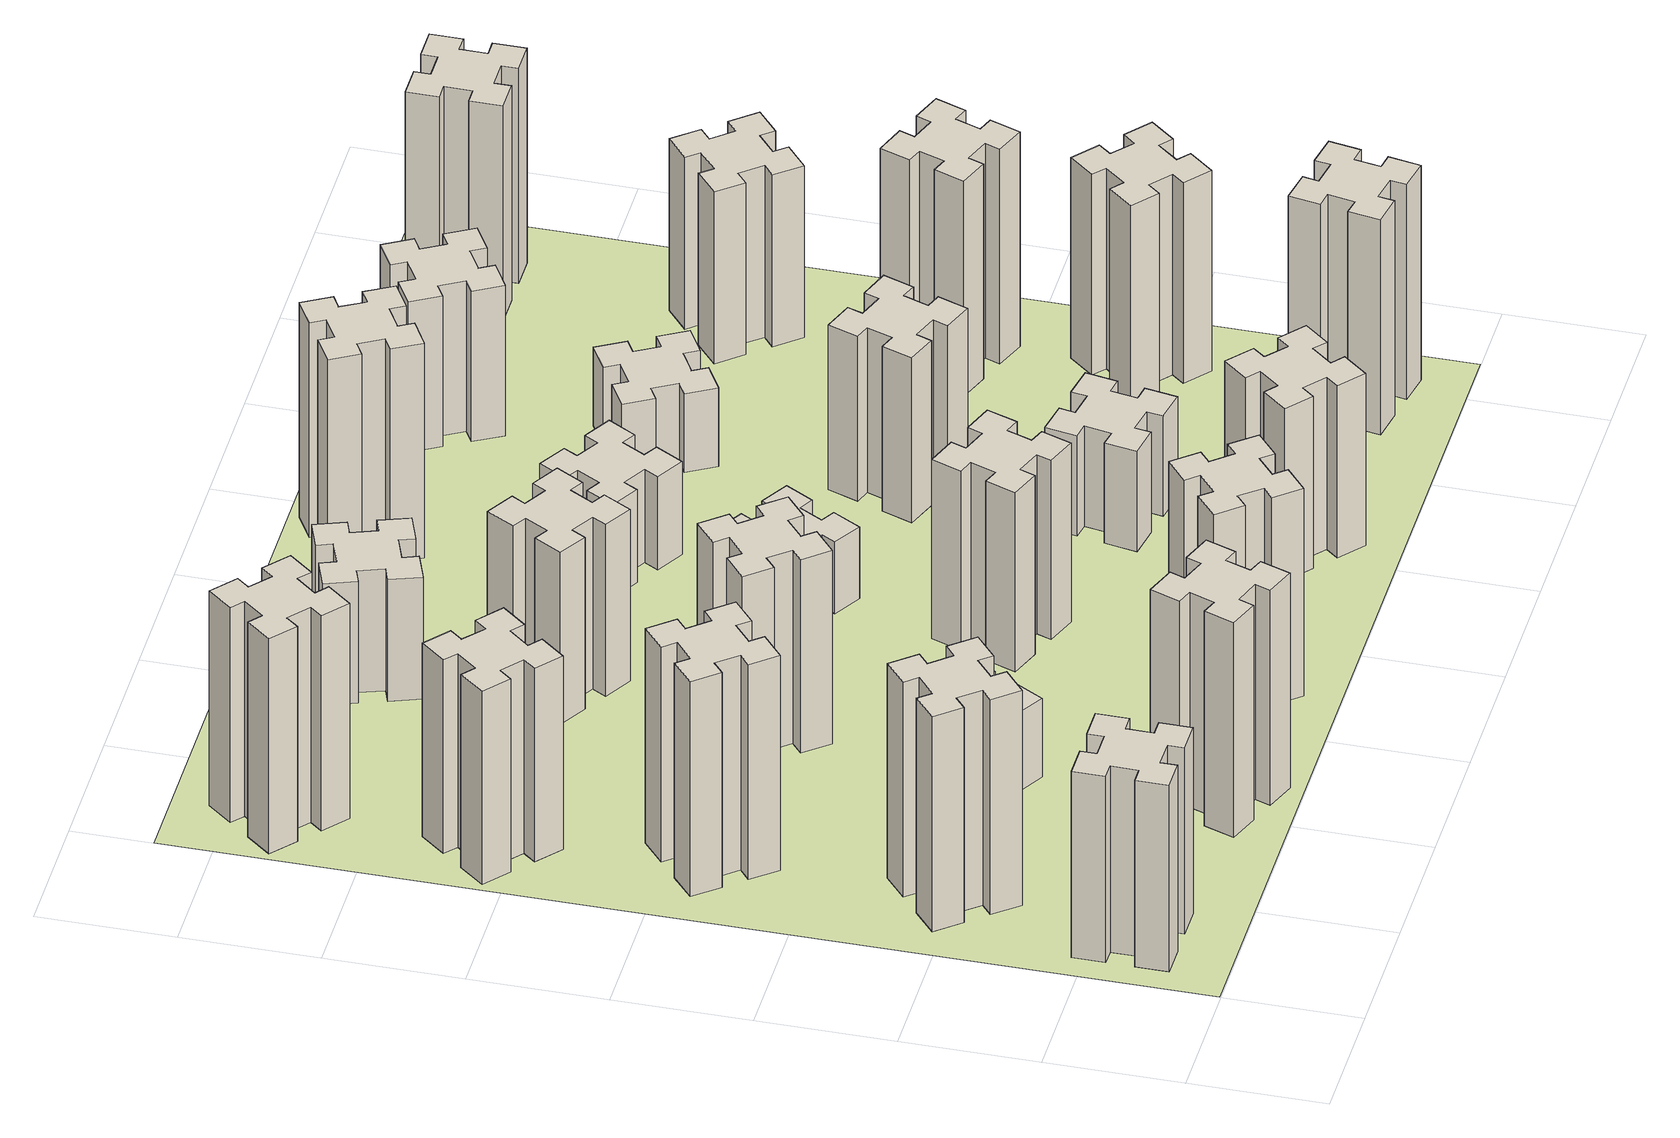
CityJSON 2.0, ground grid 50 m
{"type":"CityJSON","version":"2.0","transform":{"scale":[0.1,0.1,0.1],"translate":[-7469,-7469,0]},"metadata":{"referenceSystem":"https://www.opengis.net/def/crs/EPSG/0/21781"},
"CityObjects":{
"building1":{"type":"Building","attributes":{"class":"1000","function":"1000","usage":"1000","yearOfConstruction":2016,"roofType":"1000","measuredHeight":78,"storeysAboveGround":30,"storeysBelowGround":0},"geometry":[{"type":"Solid","lod":"1","boundaries":[[[[0,1,2,3,4,5,6,7,8,9,10,11,12,13,14,15,16,17,18,19]],[[17,16,20,21]],[[16,15,22,20]],[[15,14,23,22]],[[14,13,24,23]],[[13,12,25,24]],[[12,11,26,25]],[[11,10,27,26]],[[10,9,28,27]],[[9,8,29,28]],[[8,7,30,29]],[[7,6,31,30]],[[6,5,32,31]],[[5,4,33,32]],[[4,3,34,33]],[[3,2,35,34]],[[2,1,36,35]],[[1,0,37,36]],[[0,19,38,37]],[[19,18,39,38]],[[18,17,21,39]],[[24,25,26,27,28,29,30,31,32,33,34,35,36,37,38,39,21,20,22,23]]]]}]},
"building2":{"type":"Building","attributes":{"class":"1000","function":"1000","usage":"1000","yearOfConstruction":2016,"roofType":"1000","measuredHeight":90,"storeysAboveGround":30,"storeysBelowGround":0},"geometry":[{"type":"Solid","lod":"1","boundaries":[[[[40,41,42,43,44,45,46,47,48,49,50,51,52,53,54,55,56,57,58,59]],[[57,56,60,61]],[[56,55,62,60]],[[55,54,63,62]],[[54,53,64,63]],[[53,52,65,64]],[[52,51,66,65]],[[51,50,67,66]],[[50,49,68,67]],[[49,48,69,68]],[[48,47,70,69]],[[47,46,71,70]],[[46,45,72,71]],[[45,44,73,72]],[[44,43,74,73]],[[43,42,75,74]],[[42,41,76,75]],[[41,40,77,76]],[[40,59,78,77]],[[59,58,79,78]],[[58,57,61,79]],[[64,65,66,67,68,69,70,71,72,73,74,75,76,77,78,79,61,60,62,63]]]]}]},
"building3":{"type":"Building","attributes":{"class":"1000","function":"1000","usage":"1000","yearOfConstruction":2016,"roofType":"1000","measuredHeight":90,"storeysAboveGround":30,"storeysBelowGround":0},"geometry":[{"type":"Solid","lod":"1","boundaries":[[[[80,81,82,83,84,85,86,87,88,89,90,91,92,93,94,95,96,97,98,99]],[[97,96,100,101]],[[96,95,102,100]],[[95,94,103,102]],[[94,93,104,103]],[[93,92,105,104]],[[92,91,106,105]],[[91,90,107,106]],[[90,89,108,107]],[[89,88,109,108]],[[88,87,110,109]],[[87,86,111,110]],[[86,85,112,111]],[[85,84,113,112]],[[84,83,114,113]],[[83,82,115,114]],[[82,81,116,115]],[[81,80,117,116]],[[80,99,118,117]],[[99,98,119,118]],[[98,97,101,119]],[[104,105,106,107,108,109,110,111,112,113,114,115,116,117,118,119,101,100,102,103]]]]}]},
"building4":{"type":"Building","attributes":{"class":"1000","function":"1000","usage":"1000","yearOfConstruction":2016,"roofType":"1000","measuredHeight":81,"storeysAboveGround":30,"storeysBelowGround":0},"geometry":[{"type":"Solid","lod":"1","boundaries":[[[[120,121,122,123,124,125,126,127,128,129,130,131,132,133,134,135,136,137,138,139]],[[137,136,140,141]],[[136,135,142,140]],[[135,134,143,142]],[[134,133,144,143]],[[133,132,145,144]],[[132,131,146,145]],[[131,130,147,146]],[[130,129,148,147]],[[129,128,149,148]],[[128,127,150,149]],[[127,126,151,150]],[[126,125,152,151]],[[125,124,153,152]],[[124,123,154,153]],[[123,122,155,154]],[[122,121,156,155]],[[121,120,157,156]],[[120,139,158,157]],[[139,138,159,158]],[[138,137,141,159]],[[144,145,146,147,148,149,150,151,152,153,154,155,156,157,158,159,141,140,142,143]]]]}]},
"building5":{"type":"Building","attributes":{"class":"1000","function":"1000","usage":"1000","yearOfConstruction":2016,"roofType":"1000","measuredHeight":90,"storeysAboveGround":30,"storeysBelowGround":0},"geometry":[{"type":"Solid","lod":"1","boundaries":[[[[160,161,162,163,164,165,166,167,168,169,170,171,172,173,174,175,176,177,178,179]],[[177,176,180,181]],[[176,175,182,180]],[[175,174,183,182]],[[174,173,184,183]],[[173,172,185,184]],[[172,171,186,185]],[[171,170,187,186]],[[170,169,188,187]],[[169,168,189,188]],[[168,167,190,189]],[[167,166,191,190]],[[166,165,192,191]],[[165,164,193,192]],[[164,163,194,193]],[[163,162,195,194]],[[162,161,196,195]],[[161,160,197,196]],[[160,179,198,197]],[[179,178,199,198]],[[178,177,181,199]],[[184,185,186,187,188,189,190,191,192,193,194,195,196,197,198,199,181,180,182,183]]]]}]},
"building6":{"type":"Building","attributes":{"class":"1000","function":"1000","usage":"1000","yearOfConstruction":2016,"roofType":"1000","measuredHeight":90,"storeysAboveGround":30,"storeysBelowGround":0},"geometry":[{"type":"Solid","lod":"1","boundaries":[[[[200,201,202,203,204,205,206,207,208,209,210,211,212,213,214,215,216,217,218,219]],[[217,216,220,221]],[[216,215,222,220]],[[215,214,223,222]],[[214,213,224,223]],[[213,212,225,224]],[[212,211,226,225]],[[211,210,227,226]],[[210,209,228,227]],[[209,208,229,228]],[[208,207,230,229]],[[207,206,231,230]],[[206,205,232,231]],[[205,204,233,232]],[[204,203,234,233]],[[203,202,235,234]],[[202,201,236,235]],[[201,200,237,236]],[[200,219,238,237]],[[219,218,239,238]],[[218,217,221,239]],[[224,225,226,227,228,229,230,231,232,233,234,235,236,237,238,239,221,220,222,223]]]]}]},
"building7":{"type":"Building","attributes":{"class":"1000","function":"1000","usage":"1000","yearOfConstruction":2016,"roofType":"1000","measuredHeight":33,"storeysAboveGround":30,"storeysBelowGround":0},"geometry":[{"type":"Solid","lod":"1","boundaries":[[[[240,241,242,243,244,245,246,247,248,249,250,251,252,253,254,255,256,257,258,259]],[[257,256,260,261]],[[256,255,262,260]],[[255,254,263,262]],[[254,253,264,263]],[[253,252,265,264]],[[252,251,266,265]],[[251,250,267,266]],[[250,249,268,267]],[[249,248,269,268]],[[248,247,270,269]],[[247,246,271,270]],[[246,245,272,271]],[[245,244,273,272]],[[244,243,274,273]],[[243,242,275,274]],[[242,241,276,275]],[[241,240,277,276]],[[240,259,278,277]],[[259,258,279,278]],[[258,257,261,279]],[[264,265,266,267,268,269,270,271,272,273,274,275,276,277,278,279,261,260,262,263]]]]}]},
"building8":{"type":"Building","attributes":{"class":"1000","function":"1000","usage":"1000","yearOfConstruction":2016,"roofType":"1000","measuredHeight":81,"storeysAboveGround":30,"storeysBelowGround":0},"geometry":[{"type":"Solid","lod":"1","boundaries":[[[[280,281,282,283,284,285,286,287,288,289,290,291,292,293,294,295,296,297,298,299]],[[297,296,300,301]],[[296,295,302,300]],[[295,294,303,302]],[[294,293,304,303]],[[293,292,305,304]],[[292,291,306,305]],[[291,290,307,306]],[[290,289,308,307]],[[289,288,309,308]],[[288,287,310,309]],[[287,286,311,310]],[[286,285,312,311]],[[285,284,313,312]],[[284,283,314,313]],[[283,282,315,314]],[[282,281,316,315]],[[281,280,317,316]],[[280,299,318,317]],[[299,298,319,318]],[[298,297,301,319]],[[304,305,306,307,308,309,310,311,312,313,314,315,316,317,318,319,301,300,302,303]]]]}]},
"building9":{"type":"Building","attributes":{"class":"1000","function":"1000","usage":"1000","yearOfConstruction":2016,"roofType":"1000","measuredHeight":87,"storeysAboveGround":30,"storeysBelowGround":0},"geometry":[{"type":"Solid","lod":"1","boundaries":[[[[320,321,322,323,324,325,326,327,328,329,330,331,332,333,334,335,336,337,338,339]],[[337,336,340,341]],[[336,335,342,340]],[[335,334,343,342]],[[334,333,344,343]],[[333,332,345,344]],[[332,331,346,345]],[[331,330,347,346]],[[330,329,348,347]],[[329,328,349,348]],[[328,327,350,349]],[[327,326,351,350]],[[326,325,352,351]],[[325,324,353,352]],[[324,323,354,353]],[[323,322,355,354]],[[322,321,356,355]],[[321,320,357,356]],[[320,339,358,357]],[[339,338,359,358]],[[338,337,341,359]],[[344,345,346,347,348,349,350,351,352,353,354,355,356,357,358,359,341,340,342,343]]]]}]},
"building10":{"type":"Building","attributes":{"class":"1000","function":"1000","usage":"1000","yearOfConstruction":2016,"roofType":"1000","measuredHeight":72,"storeysAboveGround":30,"storeysBelowGround":0},"geometry":[{"type":"Solid","lod":"1","boundaries":[[[[360,361,362,363,364,365,366,367,368,369,370,371,372,373,374,375,376,377,378,379]],[[377,376,380,381]],[[376,375,382,380]],[[375,374,383,382]],[[374,373,384,383]],[[373,372,385,384]],[[372,371,386,385]],[[371,370,387,386]],[[370,369,388,387]],[[369,368,389,388]],[[368,367,390,389]],[[367,366,391,390]],[[366,365,392,391]],[[365,364,393,392]],[[364,363,394,393]],[[363,362,395,394]],[[362,361,396,395]],[[361,360,397,396]],[[360,379,398,397]],[[379,378,399,398]],[[378,377,381,399]],[[384,385,386,387,388,389,390,391,392,393,394,395,396,397,398,399,381,380,382,383]]]]}]},
"building11":{"type":"Building","attributes":{"class":"1000","function":"1000","usage":"1000","yearOfConstruction":2016,"roofType":"1000","measuredHeight":51,"storeysAboveGround":30,"storeysBelowGround":0},"geometry":[{"type":"Solid","lod":"1","boundaries":[[[[400,401,402,403,404,405,406,407,408,409,410,411,412,413,414,415,416,417,418,419]],[[417,416,420,421]],[[416,415,422,420]],[[415,414,423,422]],[[414,413,424,423]],[[413,412,425,424]],[[412,411,426,425]],[[411,410,427,426]],[[410,409,428,427]],[[409,408,429,428]],[[408,407,430,429]],[[407,406,431,430]],[[406,405,432,431]],[[405,404,433,432]],[[404,403,434,433]],[[403,402,435,434]],[[402,401,436,435]],[[401,400,437,436]],[[400,419,438,437]],[[419,418,439,438]],[[418,417,421,439]],[[424,425,426,427,428,429,430,431,432,433,434,435,436,437,438,439,421,420,422,423]]]]}]},
"building12":{"type":"Building","attributes":{"class":"1000","function":"1000","usage":"1000","yearOfConstruction":2016,"roofType":"1000","measuredHeight":75,"storeysAboveGround":30,"storeysBelowGround":0},"geometry":[{"type":"Solid","lod":"1","boundaries":[[[[440,441,442,443,444,445,446,447,448,449,450,451,452,453,454,455,456,457,458,459]],[[457,456,460,461]],[[456,455,462,460]],[[455,454,463,462]],[[454,453,464,463]],[[453,452,465,464]],[[452,451,466,465]],[[451,450,467,466]],[[450,449,468,467]],[[449,448,469,468]],[[448,447,470,469]],[[447,446,471,470]],[[446,445,472,471]],[[445,444,473,472]],[[444,443,474,473]],[[443,442,475,474]],[[442,441,476,475]],[[441,440,477,476]],[[440,459,478,477]],[[459,458,479,478]],[[458,457,461,479]],[[464,465,466,467,468,469,470,471,472,473,474,475,476,477,478,479,461,460,462,463]]]]}]},
"building13":{"type":"Building","attributes":{"class":"1000","function":"1000","usage":"1000","yearOfConstruction":2016,"roofType":"1000","measuredHeight":30,"storeysAboveGround":30,"storeysBelowGround":0},"geometry":[{"type":"Solid","lod":"1","boundaries":[[[[480,481,482,483,484,485,486,487,488,489,490,491,492,493,494,495,496,497,498,499]],[[497,496,500,501]],[[496,495,502,500]],[[495,494,503,502]],[[494,493,504,503]],[[493,492,505,504]],[[492,491,506,505]],[[491,490,507,506]],[[490,489,508,507]],[[489,488,509,508]],[[488,487,510,509]],[[487,486,511,510]],[[486,485,512,511]],[[485,484,513,512]],[[484,483,514,513]],[[483,482,515,514]],[[482,481,516,515]],[[481,480,517,516]],[[480,499,518,517]],[[499,498,519,518]],[[498,497,501,519]],[[504,505,506,507,508,509,510,511,512,513,514,515,516,517,518,519,501,500,502,503]]]]}]},
"building14":{"type":"Building","attributes":{"class":"1000","function":"1000","usage":"1000","yearOfConstruction":2016,"roofType":"1000","measuredHeight":72,"storeysAboveGround":30,"storeysBelowGround":0},"geometry":[{"type":"Solid","lod":"1","boundaries":[[[[520,521,522,523,524,525,526,527,528,529,530,531,532,533,534,535,536,537,538,539]],[[537,536,540,541]],[[536,535,542,540]],[[535,534,543,542]],[[534,533,544,543]],[[533,532,545,544]],[[532,531,546,545]],[[531,530,547,546]],[[530,529,548,547]],[[529,528,549,548]],[[528,527,550,549]],[[527,526,551,550]],[[526,525,552,551]],[[525,524,553,552]],[[524,523,554,553]],[[523,522,555,554]],[[522,521,556,555]],[[521,520,557,556]],[[520,539,558,557]],[[539,538,559,558]],[[538,537,541,559]],[[544,545,546,547,548,549,550,551,552,553,554,555,556,557,558,559,541,540,542,543]]]]}]},
"building15":{"type":"Building","attributes":{"class":"1000","function":"1000","usage":"1000","yearOfConstruction":2016,"roofType":"1000","measuredHeight":39,"storeysAboveGround":30,"storeysBelowGround":0},"geometry":[{"type":"Solid","lod":"1","boundaries":[[[[560,561,562,563,564,565,566,567,568,569,570,571,572,573,574,575,576,577,578,579]],[[577,576,580,581]],[[576,575,582,580]],[[575,574,583,582]],[[574,573,584,583]],[[573,572,585,584]],[[572,571,586,585]],[[571,570,587,586]],[[570,569,588,587]],[[569,568,589,588]],[[568,567,590,589]],[[567,566,591,590]],[[566,565,592,591]],[[565,564,593,592]],[[564,563,594,593]],[[563,562,595,594]],[[562,561,596,595]],[[561,560,597,596]],[[560,579,598,597]],[[579,578,599,598]],[[578,577,581,599]],[[584,585,586,587,588,589,590,591,592,593,594,595,596,597,598,599,581,580,582,583]]]]}]},
"building16":{"type":"Building","attributes":{"class":"1000","function":"1000","usage":"1000","yearOfConstruction":2016,"roofType":"1000","measuredHeight":90,"storeysAboveGround":30,"storeysBelowGround":0},"geometry":[{"type":"Solid","lod":"1","boundaries":[[[[600,601,602,603,604,605,606,607,608,609,610,611,612,613,614,615,616,617,618,619]],[[617,616,620,621]],[[616,615,622,620]],[[615,614,623,622]],[[614,613,624,623]],[[613,612,625,624]],[[612,611,626,625]],[[611,610,627,626]],[[610,609,628,627]],[[609,608,629,628]],[[608,607,630,629]],[[607,606,631,630]],[[606,605,632,631]],[[605,604,633,632]],[[604,603,634,633]],[[603,602,635,634]],[[602,601,636,635]],[[601,600,637,636]],[[600,619,638,637]],[[619,618,639,638]],[[618,617,621,639]],[[624,625,626,627,628,629,630,631,632,633,634,635,636,637,638,639,621,620,622,623]]]]}]},
"building17":{"type":"Building","attributes":{"class":"1000","function":"1000","usage":"1000","yearOfConstruction":2016,"roofType":"1000","measuredHeight":42,"storeysAboveGround":30,"storeysBelowGround":0},"geometry":[{"type":"Solid","lod":"1","boundaries":[[[[640,641,642,643,644,645,646,647,648,649,650,651,652,653,654,655,656,657,658,659]],[[657,656,660,661]],[[656,655,662,660]],[[655,654,663,662]],[[654,653,664,663]],[[653,652,665,664]],[[652,651,666,665]],[[651,650,667,666]],[[650,649,668,667]],[[649,648,669,668]],[[648,647,670,669]],[[647,646,671,670]],[[646,645,672,671]],[[645,644,673,672]],[[644,643,674,673]],[[643,642,675,674]],[[642,641,676,675]],[[641,640,677,676]],[[640,659,678,677]],[[659,658,679,678]],[[658,657,661,679]],[[664,665,666,667,668,669,670,671,672,673,674,675,676,677,678,679,661,660,662,663]]]]}]},
"building18":{"type":"Building","attributes":{"class":"1000","function":"1000","usage":"1000","yearOfConstruction":2016,"roofType":"1000","measuredHeight":69,"storeysAboveGround":30,"storeysBelowGround":0},"geometry":[{"type":"Solid","lod":"1","boundaries":[[[[680,681,682,683,684,685,686,687,688,689,690,691,692,693,694,695,696,697,698,699]],[[697,696,700,701]],[[696,695,702,700]],[[695,694,703,702]],[[694,693,704,703]],[[693,692,705,704]],[[692,691,706,705]],[[691,690,707,706]],[[690,689,708,707]],[[689,688,709,708]],[[688,687,710,709]],[[687,686,711,710]],[[686,685,712,711]],[[685,684,713,712]],[[684,683,714,713]],[[683,682,715,714]],[[682,681,716,715]],[[681,680,717,716]],[[680,699,718,717]],[[699,698,719,718]],[[698,697,701,719]],[[704,705,706,707,708,709,710,711,712,713,714,715,716,717,718,719,701,700,702,703]]]]}]},
"building19":{"type":"Building","attributes":{"class":"1000","function":"1000","usage":"1000","yearOfConstruction":2016,"roofType":"1000","measuredHeight":33,"storeysAboveGround":30,"storeysBelowGround":0},"geometry":[{"type":"Solid","lod":"1","boundaries":[[[[720,721,722,723,724,725,726,727,728,729,730,731,732,733,734,735,736,737,738,739]],[[737,736,740,741]],[[736,735,742,740]],[[735,734,743,742]],[[734,733,744,743]],[[733,732,745,744]],[[732,731,746,745]],[[731,730,747,746]],[[730,729,748,747]],[[729,728,749,748]],[[728,727,750,749]],[[727,726,751,750]],[[726,725,752,751]],[[725,724,753,752]],[[724,723,754,753]],[[723,722,755,754]],[[722,721,756,755]],[[721,720,757,756]],[[720,739,758,757]],[[739,738,759,758]],[[738,737,741,759]],[[744,745,746,747,748,749,750,751,752,753,754,755,756,757,758,759,741,740,742,743]]]]}]},
"building20":{"type":"Building","attributes":{"class":"1000","function":"1000","usage":"1000","yearOfConstruction":2016,"roofType":"1000","measuredHeight":90,"storeysAboveGround":30,"storeysBelowGround":0},"geometry":[{"type":"Solid","lod":"1","boundaries":[[[[760,761,762,763,764,765,766,767,768,769,770,771,772,773,774,775,776,777,778,779]],[[777,776,780,781]],[[776,775,782,780]],[[775,774,783,782]],[[774,773,784,783]],[[773,772,785,784]],[[772,771,786,785]],[[771,770,787,786]],[[770,769,788,787]],[[769,768,789,788]],[[768,767,790,789]],[[767,766,791,790]],[[766,765,792,791]],[[765,764,793,792]],[[764,763,794,793]],[[763,762,795,794]],[[762,761,796,795]],[[761,760,797,796]],[[760,779,798,797]],[[779,778,799,798]],[[778,777,781,799]],[[784,785,786,787,788,789,790,791,792,793,794,795,796,797,798,799,781,780,782,783]]]]}]},
"building21":{"type":"Building","attributes":{"class":"1000","function":"1000","usage":"1000","yearOfConstruction":2016,"roofType":"1000","measuredHeight":63,"storeysAboveGround":30,"storeysBelowGround":0},"geometry":[{"type":"Solid","lod":"1","boundaries":[[[[800,801,802,803,804,805,806,807,808,809,810,811,812,813,814,815,816,817,818,819]],[[817,816,820,821]],[[816,815,822,820]],[[815,814,823,822]],[[814,813,824,823]],[[813,812,825,824]],[[812,811,826,825]],[[811,810,827,826]],[[810,809,828,827]],[[809,808,829,828]],[[808,807,830,829]],[[807,806,831,830]],[[806,805,832,831]],[[805,804,833,832]],[[804,803,834,833]],[[803,802,835,834]],[[802,801,836,835]],[[801,800,837,836]],[[800,819,838,837]],[[819,818,839,838]],[[818,817,821,839]],[[824,825,826,827,828,829,830,831,832,833,834,835,836,837,838,839,821,820,822,823]]]]}]},
"building22":{"type":"Building","attributes":{"class":"1000","function":"1000","usage":"1000","yearOfConstruction":2016,"roofType":"1000","measuredHeight":84,"storeysAboveGround":30,"storeysBelowGround":0},"geometry":[{"type":"Solid","lod":"1","boundaries":[[[[840,841,842,843,844,845,846,847,848,849,850,851,852,853,854,855,856,857,858,859]],[[857,856,860,861]],[[856,855,862,860]],[[855,854,863,862]],[[854,853,864,863]],[[853,852,865,864]],[[852,851,866,865]],[[851,850,867,866]],[[850,849,868,867]],[[849,848,869,868]],[[848,847,870,869]],[[847,846,871,870]],[[846,845,872,871]],[[845,844,873,872]],[[844,843,874,873]],[[843,842,875,874]],[[842,841,876,875]],[[841,840,877,876]],[[840,859,878,877]],[[859,858,879,878]],[[858,857,861,879]],[[864,865,866,867,868,869,870,871,872,873,874,875,876,877,878,879,861,860,862,863]]]]}]},
"building23":{"type":"Building","attributes":{"class":"1000","function":"1000","usage":"1000","yearOfConstruction":2016,"roofType":"1000","measuredHeight":90,"storeysAboveGround":30,"storeysBelowGround":0},"geometry":[{"type":"Solid","lod":"1","boundaries":[[[[880,881,882,883,884,885,886,887,888,889,890,891,892,893,894,895,896,897,898,899]],[[897,896,900,901]],[[896,895,902,900]],[[895,894,903,902]],[[894,893,904,903]],[[893,892,905,904]],[[892,891,906,905]],[[891,890,907,906]],[[890,889,908,907]],[[889,888,909,908]],[[888,887,910,909]],[[887,886,911,910]],[[886,885,912,911]],[[885,884,913,912]],[[884,883,914,913]],[[883,882,915,914]],[[882,881,916,915]],[[881,880,917,916]],[[880,899,918,917]],[[899,898,919,918]],[[898,897,901,919]],[[904,905,906,907,908,909,910,911,912,913,914,915,916,917,918,919,901,900,902,903]]]]}]},
"building24":{"type":"Building","attributes":{"class":"1000","function":"1000","usage":"1000","yearOfConstruction":2016,"roofType":"1000","measuredHeight":72,"storeysAboveGround":30,"storeysBelowGround":0},"geometry":[{"type":"Solid","lod":"1","boundaries":[[[[920,921,922,923,924,925,926,927,928,929,930,931,932,933,934,935,936,937,938,939]],[[937,936,940,941]],[[936,935,942,940]],[[935,934,943,942]],[[934,933,944,943]],[[933,932,945,944]],[[932,931,946,945]],[[931,930,947,946]],[[930,929,948,947]],[[929,928,949,948]],[[928,927,950,949]],[[927,926,951,950]],[[926,925,952,951]],[[925,924,953,952]],[[924,923,954,953]],[[923,922,955,954]],[[922,921,956,955]],[[921,920,957,956]],[[920,939,958,957]],[[939,938,959,958]],[[938,937,941,959]],[[944,945,946,947,948,949,950,951,952,953,954,955,956,957,958,959,941,940,942,943]]]]}]},
"building25":{"type":"Building","attributes":{"class":"1000","function":"1000","usage":"1000","yearOfConstruction":2016,"roofType":"1000","measuredHeight":90,"storeysAboveGround":30,"storeysBelowGround":0},"geometry":[{"type":"Solid","lod":"1","boundaries":[[[[960,961,962,963,964,965,966,967,968,969,970,971,972,973,974,975,976,977,978,979]],[[977,976,980,981]],[[976,975,982,980]],[[975,974,983,982]],[[974,973,984,983]],[[973,972,985,984]],[[972,971,986,985]],[[971,970,987,986]],[[970,969,988,987]],[[969,968,989,988]],[[968,967,990,989]],[[967,966,991,990]],[[966,965,992,991]],[[965,964,993,992]],[[964,963,994,993]],[[963,962,995,994]],[[962,961,996,995]],[[961,960,997,996]],[[960,979,998,997]],[[979,978,999,998]],[[978,977,981,999]],[[984,985,986,987,988,989,990,991,992,993,994,995,996,997,998,999,981,980,982,983]]]]}]},
"landuse1":{"type":"LandUse","attributes":{"name":"plot1","function":"1010"},"geometry":[{"type":"MultiSurface","lod":"1","boundaries":[[[1000,1001,1002,1003]]]}]}
},
"vertices":[
[165,425,0],[165,325,0],[105,325,0],[105,205,0],[225,205,0],[225,265,0],[325,265,0],[325,205,0],[445,205,0],[445,325,0],[385,325,0],[385,425,0],[445,425,0],[445,545,0],[325,545,0],[325,485,0],[225,485,0],[225,545,0],[105,545,0],[105,425,0],[225,485,780],[225,545,780],[325,485,780],[325,545,780],[445,545,780],[445,425,780],[385,425,780],[385,325,780],[445,325,780],[445,205,780],[325,205,780],[325,265,780],[225,265,780],[225,205,780],[105,205,780],[105,325,780],[165,325,780],[165,425,780],[105,425,780],[105,545,780],
[492,1048,0],[427,1124,0],[473,1163,0],[396,1255,0],[304,1178,0],[343,1132,0],[266,1067,0],[228,1113,0],[136,1036,0],[213,944,0],[259,983,0],[323,906,0],[277,868,0],[354,776,0],[446,853,0],[408,899,0],[484,963,0],[523,917,0],[615,994,0],[538,1086,0],[484,963,900],[523,917,900],[408,899,900],[446,853,900],[354,776,900],[277,868,900],[323,906,900],[259,983,900],[213,944,900],[136,1036,900],[228,1113,900],[266,1067,900],[343,1132,900],[304,1178,900],[396,1255,900],[473,1163,900],[427,1124,900],[492,1048,900],[538,1086,900],[615,994,900],
[492,1888,0],[427,1964,0],[473,2003,0],[396,2095,0],[304,2018,0],[343,1972,0],[266,1907,0],[228,1953,0],[136,1876,0],[213,1784,0],[259,1823,0],[323,1746,0],[277,1708,0],[354,1616,0],[446,1693,0],[408,1739,0],[484,1803,0],[523,1757,0],[615,1834,0],[538,1926,0],[484,1803,900],[523,1757,900],[408,1739,900],[446,1693,900],[354,1616,900],[277,1708,900],[323,1746,900],[259,1823,900],[213,1784,900],[136,1876,900],[228,1953,900],[266,1907,900],[343,1972,900],[304,2018,900],[396,2095,900],[473,2003,900],[427,1964,900],[492,1888,900],[538,1926,900],[615,1834,900],
[384,2647,0],[308,2712,0],[346,2758,0],[254,2835,0],[177,2743,0],[223,2704,0],[159,2628,0],[113,2666,0],[36,2574,0],[128,2497,0],[166,2543,0],[243,2479,0],[204,2433,0],[296,2356,0],[373,2448,0],[327,2486,0],[392,2563,0],[438,2524,0],[515,2616,0],[423,2693,0],[392,2563,810],[438,2524,810],[327,2486,810],[373,2448,810],[296,2356,810],[204,2433,810],[243,2479,810],[166,2543,810],[128,2497,810],[36,2574,810],[113,2666,810],[159,2628,810],[223,2704,810],[177,2743,810],[254,2835,810],[346,2758,810],[308,2712,810],[384,2647,810],[423,2693,810],[515,2616,810],
[1029,360,0],[995,266,0],[939,287,0],[897,174,0],[1010,133,0],[1031,189,0],[1125,155,0],[1104,99,0],[1217,57,0],[1258,170,0],[1202,191,0],[1236,285,0],[1292,264,0],[1333,377,0],[1220,418,0],[1200,362,0],[1106,396,0],[1127,452,0],[1014,493,0],[973,380,0],[1106,396,900],[1127,452,900],[1200,362,900],[1220,418,900],[1333,377,900],[1292,264,900],[1236,285,900],[1202,191,900],[1258,170,900],[1217,57,900],[1104,99,900],[1125,155,900],[1031,189,900],[1010,133,900],[897,174,900],[939,287,900],[995,266,900],[1029,360,900],[973,380,900],[1014,493,900],
[384,3387,0],[308,3452,0],[346,3498,0],[254,3575,0],[177,3483,0],[223,3444,0],[159,3368,0],[113,3406,0],[36,3314,0],[128,3237,0],[166,3283,0],[243,3219,0],[204,3173,0],[296,3096,0],[373,3188,0],[327,3226,0],[392,3303,0],[438,3264,0],[515,3356,0],[423,3433,0],[392,3303,900],[438,3264,900],[327,3226,900],[373,3188,900],[296,3096,900],[204,3173,900],[243,3219,900],[166,3283,900],[128,3237,900],[36,3314,900],[113,3406,900],[159,3368,900],[223,3444,900],[177,3483,900],[254,3575,900],[346,3498,900],[308,3452,900],[384,3387,900],[423,3433,900],[515,3356,900],
[1086,1017,0],[1136,1104,0],[1188,1074,0],[1248,1178,0],[1144,1238,0],[1114,1186,0],[1027,1236,0],[1057,1288,0],[953,1348,0],[893,1244,0],[945,1214,0],[895,1127,0],[843,1157,0],[783,1053,0],[887,993,0],[917,1045,0],[1004,995,0],[974,943,0],[1078,883,0],[1138,987,0],[1004,995,330],[974,943,330],[917,1045,330],[887,993,330],[783,1053,330],[843,1157,330],[895,1127,330],[945,1214,330],[893,1244,330],[953,1348,330],[1057,1288,330],[1027,1236,330],[1114,1186,330],[1144,1238,330],[1248,1178,330],[1188,1074,330],[1136,1104,330],[1086,1017,330],[1138,987,330],[1078,883,330],
[1083,1972,0],[1006,1907,0],[968,1953,0],[876,1876,0],[953,1784,0],[999,1823,0],[1063,1746,0],[1017,1708,0],[1094,1616,0],[1186,1693,0],[1148,1739,0],[1224,1803,0],[1263,1757,0],[1355,1834,0],[1278,1926,0],[1232,1888,0],[1167,1964,0],[1213,2003,0],[1136,2095,0],[1044,2018,0],[1167,1964,810],[1213,2003,810],[1232,1888,810],[1278,1926,810],[1355,1834,810],[1263,1757,810],[1224,1803,810],[1148,1739,810],[1186,1693,810],[1094,1616,810],[1017,1708,810],[1063,1746,810],[999,1823,810],[953,1784,810],[876,1876,810],[968,1953,810],[1006,1907,810],[1083,1972,810],[1044,2018,810],[1136,2095,810],
[1639,343,0],[1703,266,0],[1657,228,0],[1734,136,0],[1826,213,0],[1788,259,0],[1864,323,0],[1903,277,0],[1995,354,0],[1918,446,0],[1872,408,0],[1807,484,0],[1853,523,0],[1776,615,0],[1684,538,0],[1723,492,0],[1646,427,0],[1608,473,0],[1516,396,0],[1593,304,0],[1646,427,870],[1608,473,870],[1723,492,870],[1684,538,870],[1776,615,870],[1853,523,870],[1807,484,870],[1872,408,870],[1918,446,870],[1995,354,870],[1903,277,870],[1864,323,870],[1788,259,870],[1826,213,870],[1734,136,870],[1657,228,870],[1703,266,870],[1639,343,870],[1593,304,870],[1516,396,870],
[1117,2525,0],[1204,2475,0],[1174,2423,0],[1278,2363,0],[1338,2467,0],[1286,2497,0],[1336,2584,0],[1388,2554,0],[1448,2658,0],[1344,2718,0],[1314,2666,0],[1227,2716,0],[1257,2768,0],[1153,2828,0],[1093,2724,0],[1145,2694,0],[1095,2607,0],[1043,2637,0],[983,2533,0],[1087,2473,0],[1095,2607,720],[1043,2637,720],[1145,2694,720],[1093,2724,720],[1153,2828,720],[1257,2768,720],[1227,2716,720],[1314,2666,720],[1344,2718,720],[1448,2658,720],[1388,2554,720],[1336,2584,720],[1286,2497,720],[1338,2467,720],[1278,2363,720],[1174,2423,720],[1204,2475,720],[1117,2525,720],[1087,2473,720],[983,2533,720],
[1125,3356,0],[1031,3322,0],[1010,3378,0],[897,3337,0],[939,3224,0],[995,3245,0],[1029,3151,0],[973,3130,0],[1014,3017,0],[1127,3059,0],[1106,3115,0],[1200,3149,0],[1220,3093,0],[1333,3134,0],[1292,3247,0],[1236,3226,0],[1202,3320,0],[1258,3340,0],[1217,3453,0],[1104,3412,0],[1202,3320,510],[1258,3340,510],[1236,3226,510],[1292,3247,510],[1333,3134,510],[1220,3093,510],[1200,3149,510],[1106,3115,510],[1127,3059,510],[1014,3017,510],[973,3130,510],[1029,3151,510],[995,3245,510],[939,3224,510],[897,3337,510],[1010,3378,510],[1031,3322,510],[1125,3356,510],[1104,3412,510],[1217,3453,510],
[1769,1300,0],[1735,1206,0],[1679,1227,0],[1637,1114,0],[1750,1073,0],[1771,1129,0],[1865,1095,0],[1844,1039,0],[1957,997,0],[1998,1110,0],[1942,1131,0],[1976,1225,0],[2032,1204,0],[2073,1317,0],[1960,1358,0],[1940,1302,0],[1846,1336,0],[1867,1392,0],[1754,1433,0],[1713,1320,0],[1846,1336,750],[1867,1392,750],[1940,1302,750],[1960,1358,750],[2073,1317,750],[2032,1204,750],[1976,1225,750],[1942,1131,750],[1998,1110,750],[1957,997,750],[1844,1039,750],[1865,1095,750],[1771,1129,750],[1750,1073,750],[1637,1114,750],[1679,1227,750],[1735,1206,750],[1769,1300,750],[1713,1320,750],[1754,1433,750],
[1785,2054,0],[1735,1967,0],[1683,1997,0],[1623,1893,0],[1727,1833,0],[1757,1885,0],[1844,1835,0],[1814,1783,0],[1918,1723,0],[1978,1827,0],[1926,1857,0],[1976,1944,0],[2028,1914,0],[2088,2018,0],[1984,2078,0],[1954,2026,0],[1867,2076,0],[1897,2128,0],[1793,2188,0],[1733,2084,0],[1867,2076,300],[1897,2128,300],[1954,2026,300],[1984,2078,300],[2088,2018,300],[2028,1914,300],[1976,1944,300],[1926,1857,300],[1978,1827,300],[1918,1723,300],[1814,1783,300],[1844,1835,300],[1757,1885,300],[1727,1833,300],[1623,1893,300],[1683,1997,300],[1735,1967,300],[1785,2054,300],[1733,2084,300],[1793,2188,300],
[2486,323,0],[2563,259,0],[2524,213,0],[2616,136,0],[2693,228,0],[2647,266,0],[2712,343,0],[2758,304,0],[2835,396,0],[2743,473,0],[2704,427,0],[2628,492,0],[2666,538,0],[2574,615,0],[2497,523,0],[2543,484,0],[2479,408,0],[2433,446,0],[2356,354,0],[2448,277,0],[2479,408,720],[2433,446,720],[2543,484,720],[2497,523,720],[2574,615,720],[2666,538,720],[2628,492,720],[2704,427,720],[2743,473,720],[2835,396,720],[2758,304,720],[2712,343,720],[2647,266,720],[2693,228,720],[2616,136,720],[2524,213,720],[2563,259,720],[2486,323,720],[2448,277,720],[2356,354,720],
[2026,2497,0],[2076,2584,0],[2128,2554,0],[2188,2658,0],[2084,2718,0],[2054,2666,0],[1967,2716,0],[1997,2768,0],[1893,2828,0],[1833,2724,0],[1885,2694,0],[1835,2607,0],[1783,2637,0],[1723,2533,0],[1827,2473,0],[1857,2525,0],[1944,2475,0],[1914,2423,0],[2018,2363,0],[2078,2467,0],[1944,2475,390],[1914,2423,390],[1857,2525,390],[1827,2473,390],[1723,2533,390],[1783,2637,390],[1835,2607,390],[1885,2694,390],[1833,2724,390],[1893,2828,390],[1997,2768,390],[1967,2716,390],[2054,2666,390],[2084,2718,390],[2188,2658,390],[2128,2554,390],[2076,2584,390],[2026,2497,390],[2078,2467,390],[2018,2363,390],
[1844,3556,0],[1757,3506,0],[1727,3558,0],[1623,3498,0],[1683,3394,0],[1735,3424,0],[1785,3337,0],[1733,3307,0],[1793,3203,0],[1897,3263,0],[1867,3315,0],[1954,3365,0],[1984,3313,0],[2088,3373,0],[2028,3477,0],[1976,3447,0],[1926,3534,0],[1978,3564,0],[1918,3668,0],[1814,3608,0],[1926,3534,900],[1978,3564,900],[1976,3447,900],[2028,3477,900],[2088,3373,900],[1984,3313,900],[1954,3365,900],[1867,3315,900],[1897,3263,900],[1793,3203,900],[1733,3307,900],[1785,3337,900],[1735,3424,900],[1683,3394,900],[1623,3498,900],[1727,3558,900],[1757,3506,900],[1844,3556,900],[1814,3608,900],[1918,3668,900],
[2695,947,0],[2712,1045,0],[2771,1035,0],[2792,1153,0],[2674,1174,0],[2664,1115,0],[2565,1132,0],[2576,1191,0],[2457,1212,0],[2437,1094,0],[2496,1084,0],[2478,985,0],[2419,996,0],[2398,877,0],[2517,857,0],[2527,916,0],[2625,898,0],[2615,839,0],[2733,818,0],[2754,937,0],[2625,898,420],[2615,839,420],[2527,916,420],[2517,857,420],[2398,877,420],[2419,996,420],[2478,985,420],[2496,1084,420],[2437,1094,420],[2457,1212,420],[2576,1191,420],[2565,1132,420],[2664,1115,420],[2674,1174,420],[2792,1153,420],[2771,1035,420],[2712,1045,420],[2695,947,420],[2754,937,420],[2733,818,420],
[2682,1671,0],[2716,1765,0],[2772,1744,0],[2813,1857,0],[2700,1898,0],[2680,1842,0],[2586,1876,0],[2607,1932,0],[2494,1973,0],[2453,1860,0],[2509,1840,0],[2475,1746,0],[2419,1767,0],[2377,1654,0],[2490,1613,0],[2511,1669,0],[2605,1635,0],[2584,1579,0],[2697,1537,0],[2738,1650,0],[2605,1635,690],[2584,1579,690],[2511,1669,690],[2490,1613,690],[2377,1654,690],[2419,1767,690],[2475,1746,690],[2509,1840,690],[2453,1860,690],[2494,1973,690],[2607,1932,690],[2586,1876,690],[2680,1842,690],[2700,1898,690],[2813,1857,690],[2772,1744,690],[2716,1765,690],[2682,1671,690],[2738,1650,690],[2697,1537,690],
[2475,2584,0],[2525,2497,0],[2473,2467,0],[2533,2363,0],[2637,2423,0],[2607,2475,0],[2694,2525,0],[2724,2473,0],[2828,2533,0],[2768,2637,0],[2716,2607,0],[2666,2694,0],[2718,2724,0],[2658,2828,0],[2554,2768,0],[2584,2716,0],[2497,2666,0],[2467,2718,0],[2363,2658,0],[2423,2554,0],[2497,2666,330],[2467,2718,330],[2584,2716,330],[2554,2768,330],[2658,2828,330],[2718,2724,330],[2666,2694,330],[2716,2607,330],[2768,2637,330],[2828,2533,330],[2724,2473,330],[2694,2525,330],[2607,2475,330],[2637,2423,330],[2533,2363,330],[2473,2467,330],[2525,2497,330],[2475,2584,330],[2423,2554,330],[2363,2658,330],
[3504,475,0],[3405,492,0],[3416,551,0],[3297,572,0],[3277,454,0],[3336,444,0],[3318,345,0],[3259,356,0],[3238,237,0],[3357,217,0],[3367,276,0],[3465,258,0],[3455,199,0],[3573,178,0],[3594,297,0],[3535,307,0],[3552,405,0],[3611,395,0],[3632,513,0],[3514,534,0],[3552,405,900],[3611,395,900],[3535,307,900],[3594,297,900],[3573,178,900],[3455,199,900],[3465,258,900],[3367,276,900],[3357,217,900],[3238,237,900],[3259,356,900],[3318,345,900],[3336,444,900],[3277,454,900],[3297,572,900],[3416,551,900],[3405,492,900],[3504,475,900],[3514,534,900],[3632,513,900],
[2716,3347,0],[2666,3434,0],[2718,3464,0],[2658,3568,0],[2554,3508,0],[2584,3456,0],[2497,3406,0],[2467,3458,0],[2363,3398,0],[2423,3294,0],[2475,3324,0],[2525,3237,0],[2473,3207,0],[2533,3103,0],[2637,3163,0],[2607,3215,0],[2694,3265,0],[2724,3213,0],[2828,3273,0],[2768,3377,0],[2694,3265,630],[2724,3213,630],[2607,3215,630],[2637,3163,630],[2533,3103,630],[2473,3207,630],[2525,3237,630],[2475,3324,630],[2423,3294,630],[2363,3398,630],[2467,3458,630],[2497,3406,630],[2584,3456,630],[2554,3508,630],[2658,3568,630],[2718,3464,630],[2666,3434,630],[2716,3347,630],[2768,3377,630],[2828,3273,630],
[3487,1006,0],[3552,1083,0],[3598,1044,0],[3675,1136,0],[3583,1213,0],[3544,1167,0],[3468,1232,0],[3506,1278,0],[3414,1355,0],[3337,1263,0],[3383,1224,0],[3319,1148,0],[3273,1186,0],[3196,1094,0],[3288,1017,0],[3326,1063,0],[3403,999,0],[3364,953,0],[3456,876,0],[3533,968,0],[3403,999,840],[3364,953,840],[3326,1063,840],[3288,1017,840],[3196,1094,840],[3273,1186,840],[3319,1148,840],[3383,1224,840],[3337,1263,840],[3414,1355,840],[3506,1278,840],[3468,1232,840],[3544,1167,840],[3583,1213,840],[3675,1136,840],[3598,1044,840],[3552,1083,840],[3487,1006,840],[3533,968,840],[3456,876,840],
[3420,1842,0],[3326,1876,0],[3347,1932,0],[3234,1973,0],[3193,1860,0],[3249,1840,0],[3215,1746,0],[3159,1767,0],[3117,1654,0],[3230,1613,0],[3251,1669,0],[3345,1635,0],[3324,1579,0],[3437,1537,0],[3478,1650,0],[3422,1671,0],[3456,1765,0],[3512,1744,0],[3553,1857,0],[3440,1898,0],[3456,1765,900],[3512,1744,900],[3422,1671,900],[3478,1650,900],[3437,1537,900],[3324,1579,900],[3345,1635,900],[3251,1669,900],[3230,1613,900],[3117,1654,900],[3159,1767,900],[3215,1746,900],[3249,1840,900],[3193,1860,900],[3234,1973,900],[3347,1932,900],[3326,1876,900],[3420,1842,900],[3440,1898,900],[3553,1857,900],
[3219,2463,0],[3283,2386,0],[3237,2348,0],[3314,2256,0],[3406,2333,0],[3368,2379,0],[3444,2443,0],[3483,2397,0],[3575,2474,0],[3498,2566,0],[3452,2528,0],[3387,2604,0],[3433,2643,0],[3356,2735,0],[3264,2658,0],[3303,2612,0],[3226,2547,0],[3188,2593,0],[3096,2516,0],[3173,2424,0],[3226,2547,720],[3188,2593,720],[3303,2612,720],[3264,2658,720],[3356,2735,720],[3433,2643,720],[3387,2604,720],[3452,2528,720],[3498,2566,720],[3575,2474,720],[3483,2397,720],[3444,2443,720],[3368,2379,720],[3406,2333,720],[3314,2256,720],[3237,2348,720],[3283,2386,720],[3219,2463,720],[3173,2424,720],[3096,2516,720],
[3285,3325,0],[3385,3325,0],[3385,3265,0],[3505,3265,0],[3505,3385,0],[3445,3385,0],[3445,3485,0],[3505,3485,0],[3505,3605,0],[3385,3605,0],[3385,3545,0],[3285,3545,0],[3285,3605,0],[3165,3605,0],[3165,3485,0],[3225,3485,0],[3225,3385,0],[3165,3385,0],[3165,3265,0],[3285,3265,0],[3225,3385,900],[3165,3385,900],[3225,3485,900],[3165,3485,900],[3165,3605,900],[3285,3605,900],[3285,3545,900],[3385,3545,900],[3385,3605,900],[3505,3605,900],[3505,3485,900],[3445,3485,900],[3445,3385,900],[3505,3385,900],[3505,3265,900],[3385,3265,900],[3385,3325,900],[3285,3325,900],[3285,3265,900],[3165,3265,900],
[5,3705,0],[3705,3705,0],[3705,5,0],[5,5,0]
]}
